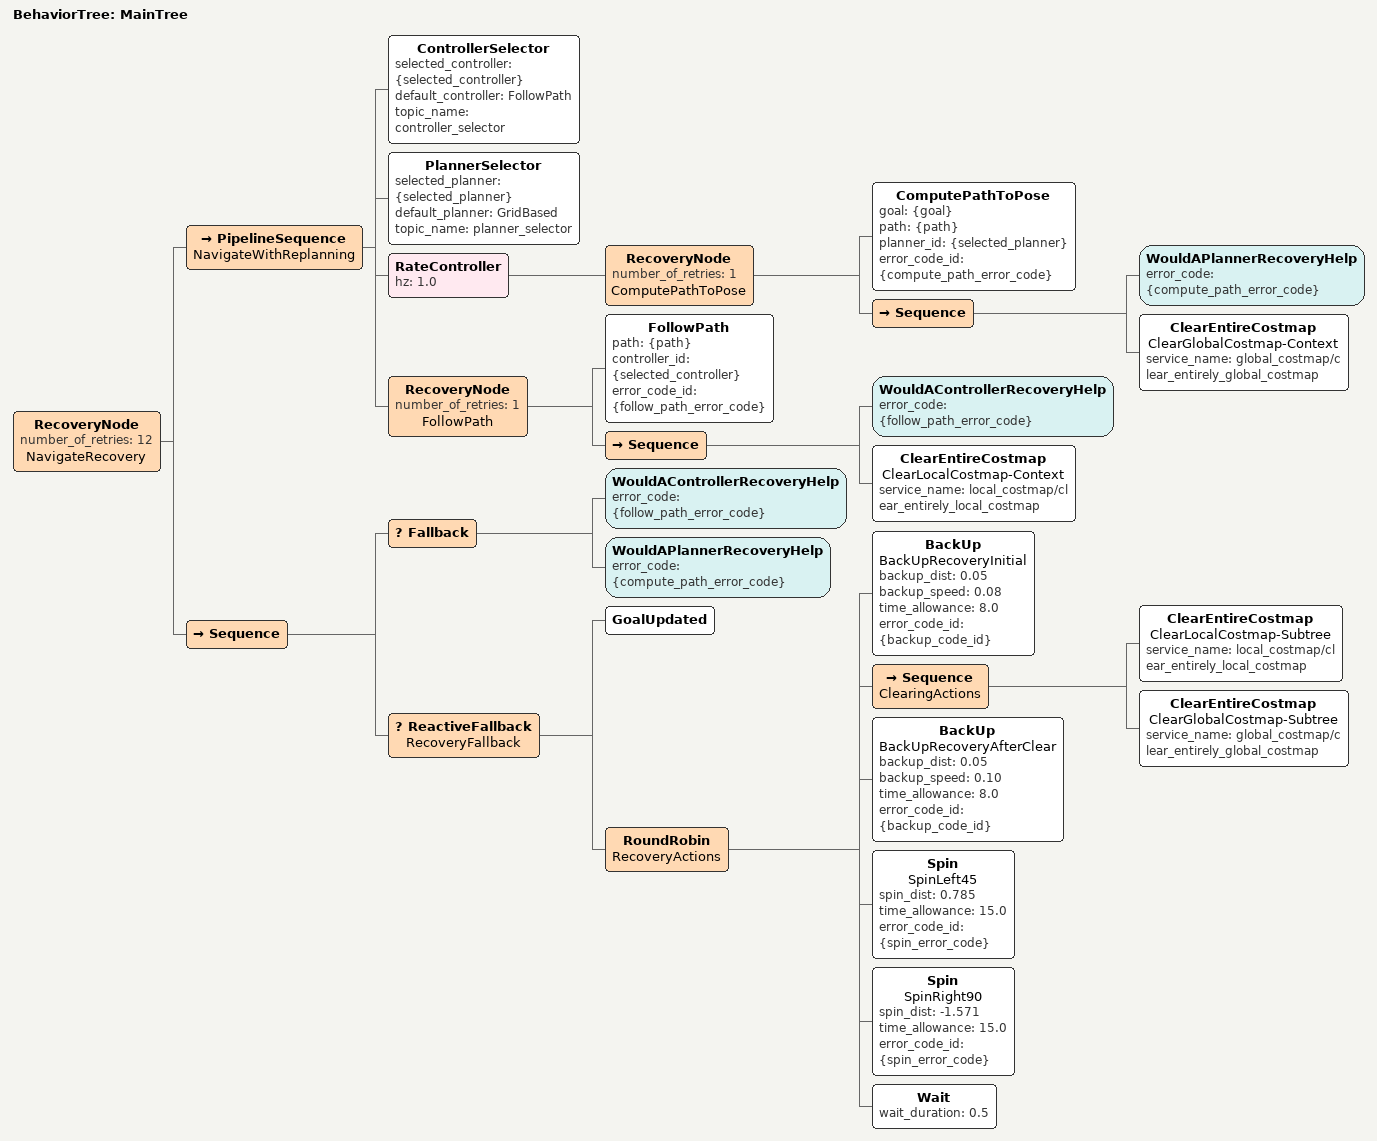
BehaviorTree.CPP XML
<root BTCPP_format="4" main_tree_to_execute="MainTree">
  <BehaviorTree ID="MainTree">
    <!-- Six recovery actions are available. Twelve retries allow one complete
         second pass when the first action cycle cannot free the vehicle. -->
    <RecoveryNode number_of_retries="12" name="NavigateRecovery">
      <PipelineSequence name="NavigateWithReplanning">
        <ControllerSelector selected_controller="{selected_controller}" default_controller="FollowPath" topic_name="controller_selector"/>
        <PlannerSelector selected_planner="{selected_planner}" default_planner="GridBased" topic_name="planner_selector"/>
        <RateController hz="1.0">
          <RecoveryNode number_of_retries="1" name="ComputePathToPose">
            <ComputePathToPose goal="{goal}" path="{path}" planner_id="{selected_planner}" error_code_id="{compute_path_error_code}"/>
            <Sequence>
              <WouldAPlannerRecoveryHelp error_code="{compute_path_error_code}"/>
              <ClearEntireCostmap name="ClearGlobalCostmap-Context" service_name="global_costmap/clear_entirely_global_costmap"/>
            </Sequence>
          </RecoveryNode>
        </RateController>
        <RecoveryNode number_of_retries="1" name="FollowPath">
          <FollowPath path="{path}" controller_id="{selected_controller}" error_code_id="{follow_path_error_code}"/>
          <Sequence>
            <WouldAControllerRecoveryHelp error_code="{follow_path_error_code}"/>
            <ClearEntireCostmap name="ClearLocalCostmap-Context" service_name="local_costmap/clear_entirely_local_costmap"/>
          </Sequence>
        </RecoveryNode>
      </PipelineSequence>
      <Sequence>
        <Fallback>
          <WouldAControllerRecoveryHelp error_code="{follow_path_error_code}"/>
          <WouldAPlannerRecoveryHelp error_code="{compute_path_error_code}"/>
        </Fallback>
        <ReactiveFallback name="RecoveryFallback">
          <GoalUpdated/>
          <RoundRobin name="RecoveryActions">
            <BackUp name="BackUpRecoveryInitial" backup_dist="0.05" backup_speed="0.08" time_allowance="8.0" error_code_id="{backup_code_id}"/>
            <Sequence name="ClearingActions">
              <ClearEntireCostmap name="ClearLocalCostmap-Subtree" service_name="local_costmap/clear_entirely_local_costmap"/>
              <ClearEntireCostmap name="ClearGlobalCostmap-Subtree" service_name="global_costmap/clear_entirely_global_costmap"/>
            </Sequence>
            <BackUp name="BackUpRecoveryAfterClear" backup_dist="0.05" backup_speed="0.10" time_allowance="8.0" error_code_id="{backup_code_id}"/>
            <Spin name="SpinLeft45" spin_dist="0.785" time_allowance="15.0" error_code_id="{spin_error_code}"/>
            <Spin name="SpinRight90" spin_dist="-1.571" time_allowance="15.0" error_code_id="{spin_error_code}"/>
            <Wait wait_duration="0.5"/>
          </RoundRobin>
        </ReactiveFallback>
      </Sequence>
    </RecoveryNode>
  </BehaviorTree>
</root>
